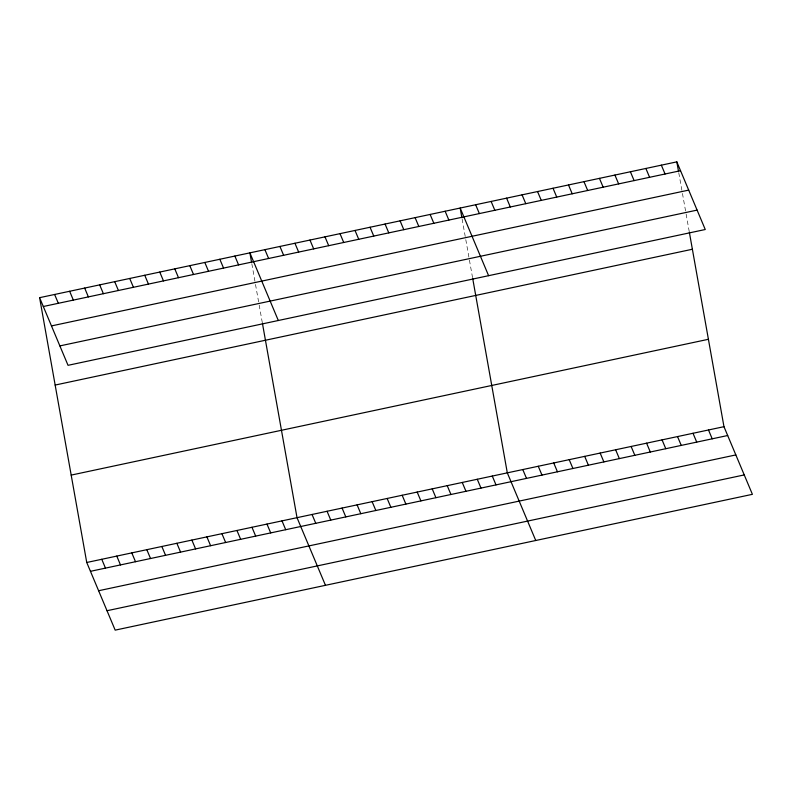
<?xml version="1.0" encoding="UTF-8"?>
<svg xmlns="http://www.w3.org/2000/svg" width="792" height="792" viewBox="0 0 792 792"><rect width="100%" height="100%" fill="white"/><g stroke="black" fill="none" stroke-linecap="round" stroke-linejoin="round"><path stroke-width="0.59" stroke-dasharray="3.96 2.97" d="M678.774 172.795L682.011 191.001M682.447 193.426L685.902 212.84M686.119 214.058L689.357 232.264M462.112 218.968L465.35 237.174M465.785 239.6L472.695 278.438M251.826 263.776L255.073 281.982M255.499 284.417L258.954 303.831M259.172 305.049L262.419 323.255"/><path stroke-width="1.19" d="M39.6 297.673L676.823 161.865L705.256 229.512L68.033 365.32L39.6 297.673L86.744 562.488L115.177 630.135L752.4 494.327L723.967 426.68L689.357 232.264M43.312 306.504L680.536 170.706M51.47 325.918L688.693 190.11M59.875 345.906L697.099 210.108M55.153 385.06L692.376 249.252M71.181 475.101L708.404 339.293M86.744 562.488L723.967 426.68M90.456 571.319L727.68 435.521M98.614 590.733L735.837 454.925M107.019 610.721L744.242 474.923M661.35 165.162L665.062 174.002M645.876 168.458L649.588 177.299M630.402 171.765L634.115 180.596M614.919 175.062L618.641 183.893M708.493 429.977L712.206 438.817M599.445 178.358L603.158 187.189M693.01 433.273L696.722 442.114M583.971 181.655L587.684 190.486M677.536 436.58L681.249 445.411M568.498 184.952L572.21 193.792M662.062 439.877L665.775 448.708M553.024 188.249L556.736 197.089M646.589 443.173L650.301 452.004M537.55 191.545L541.263 200.386M631.115 446.47L634.828 455.301M522.067 194.852L525.779 203.683M615.632 449.767L619.354 458.608M506.593 198.149L510.305 206.979M600.158 453.064L603.87 461.904M491.119 201.445L494.832 210.276M584.684 456.36L588.397 465.201M475.645 204.742L479.358 213.573M569.21 459.667L572.923 468.498M488.605 275.685L460.172 208.039L461.894 217.75M553.737 462.964L557.449 471.794M445.144 211.246L448.866 220.077M538.263 466.26L541.976 475.091M430.125 214.444L433.838 223.275M522.779 469.557L526.502 478.388M415.107 217.642L418.82 226.482M535.748 540.5L507.306 472.854L472.695 278.438M400.089 220.849L403.801 229.68M492.287 476.061L496 484.892M385.07 224.047L388.783 232.878M477.269 479.259L480.982 488.09M370.042 227.245L373.765 236.085M462.251 482.457L465.963 491.297M355.024 230.452L358.736 239.283M447.223 485.664L450.945 494.495M340.006 233.65L343.718 242.481M432.204 488.862L435.917 497.693M324.987 236.848L328.7 245.688M417.186 492.06L420.898 500.9M309.969 240.055L313.682 248.886M402.168 495.267L405.88 504.098M294.941 243.253L298.663 252.084M387.149 498.465L390.862 507.296M279.923 246.451L283.635 255.291M372.121 501.663L375.844 510.503M264.904 249.658L268.617 258.489M357.103 504.87L360.815 513.701M278.319 320.503L249.886 252.856L251.608 262.568M342.085 508.068L345.797 516.899M234.868 256.054L238.58 264.894M327.066 511.266L330.779 520.106M219.839 259.261L223.562 268.092M312.048 514.473L315.76 523.304M204.821 262.459L208.534 271.29M325.462 585.318L297.02 517.671L262.419 323.255M189.803 265.657L193.515 274.497M282.002 520.869L285.714 529.709M174.785 268.864L178.497 277.695M266.983 524.076L270.696 532.907M159.766 272.062L163.479 280.903M251.965 527.274L255.677 536.115M144.738 275.26L148.46 284.1M236.947 530.472L240.659 539.312M129.72 278.467L133.432 287.298M221.918 533.679L225.641 542.51M114.701 281.665L118.414 290.506M206.9 536.877L210.613 545.718M99.683 284.873L103.396 293.703M191.882 540.085L195.594 548.915M84.665 288.07L88.377 296.901M176.864 543.282L180.576 552.113M69.637 291.268L73.359 300.109M161.845 546.48L165.558 555.321M54.618 294.476L58.331 303.306M146.817 549.688L150.539 558.518M131.799 552.885L135.511 561.716M116.78 556.083L120.493 564.924M101.762 559.291L105.475 568.121M676.823 161.865L678.556 171.577"/></g></svg>
